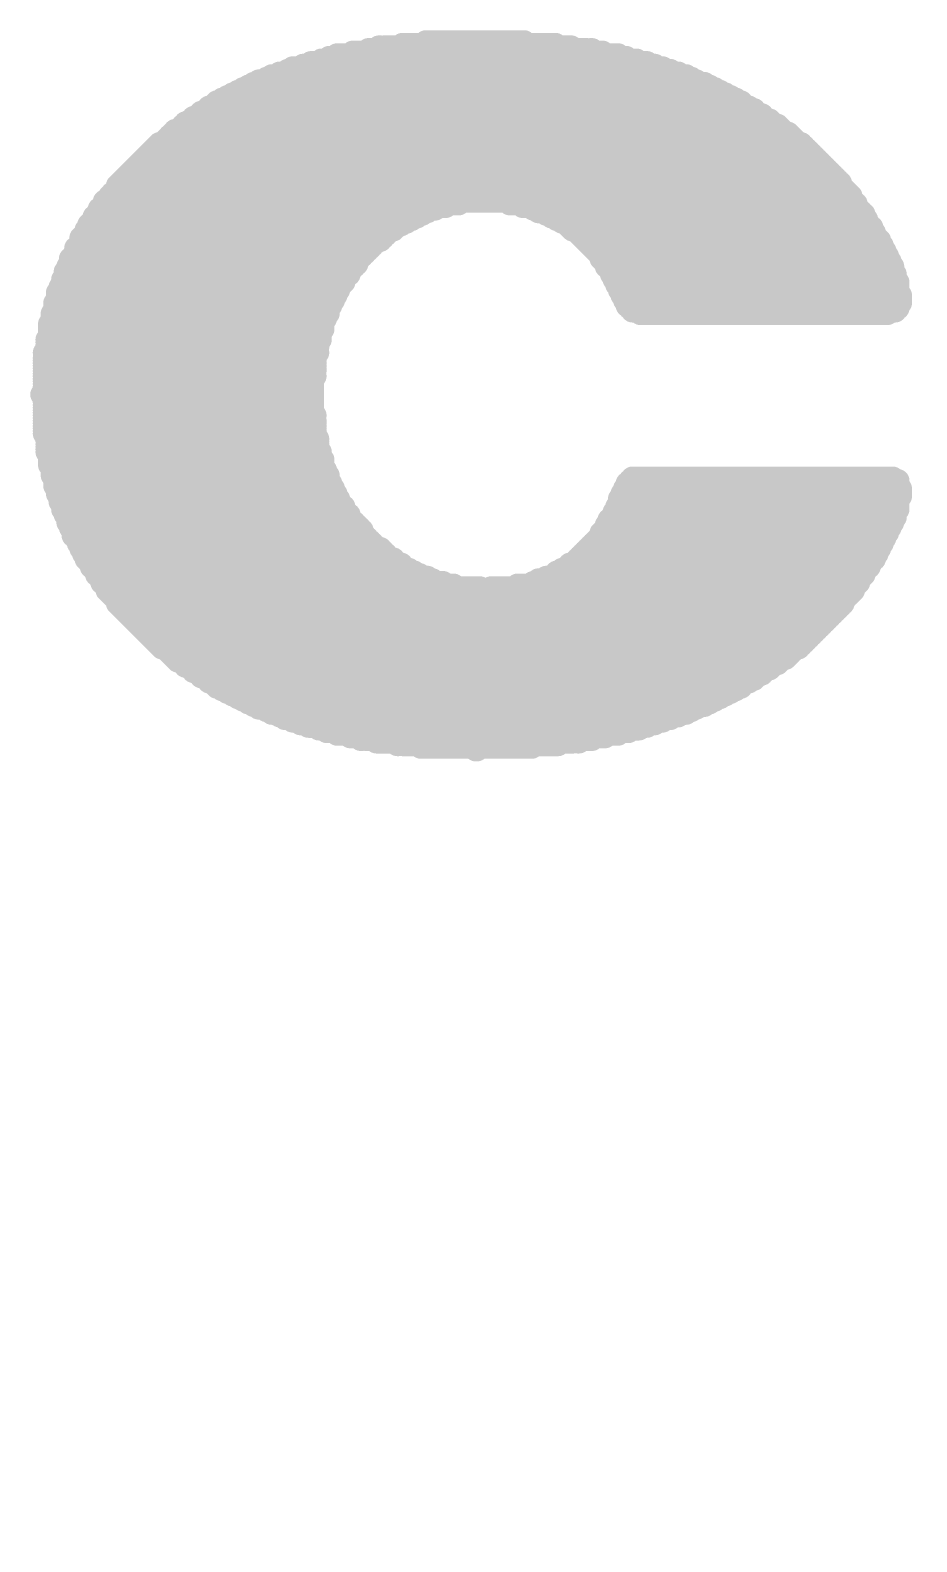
# Model space of a CAD drawing. Extents: x -305 to 3505, y -905 to 3905.
# Drawn here: x 2318.7 to 2395, y 2263.8 to 2394 of the extents above; entities that cross this region are included whole.
import ezdxf

# ---------------------------------------------------------------- set-up
doc = ezdxf.new("R2010")
doc.units = 0
doc.layers.add('2D_LINE_26', color=1, linetype='CONTINUOUS')
doc.layers.add('PADS_TOP', color=1, linetype='CONTINUOUS')

# ---------------------------------------------------------------- blocks, each defined once
blk = doc.blocks.new('SMOOTH_2')
at = {"const_width": 1}
blk.add_lwpolyline([(-0.5, 0, 1), (0.5, 0, 1)], format="xyb", close=True, dxfattribs=at)
blk = doc.blocks.new('DRAWING_23')
at = {"layer": '2D_LINE_26', "const_width": 2}
for points in [[(-9.23, 60.3), (9.56, 60.3)], [(-8.33, 60.53), (-8.21, 60.53)], [(-7.88, 60.53), (8.21, 60.53)], [(-6.3, 60.75), (-6.19, 60.75)], [(-5.85, 60.75), (6.41, 60.75)], [(-4.28, 60.98), (-4.16, 60.98)], [(-3.83, 60.98), (-3.71, 60.98)], [(-3.38, 60.98), (-3.26, 60.98)], [(-2.93, 60.98), (3.71, 60.98)], [(4.05, 60.98), (4.16, 60.98)], [(6.75, 60.75), (6.86, 60.75)], [(9.9, 60.3), (10.01, 60.3)], [(-14.85, 58.95), (15.41, 58.95)], [(-14.18, 59.18), (14.74, 59.18)], [(-13.28, 59.4), (13.84, 59.4)], [(-12.6, 59.63), (12.94, 59.63)], [(-11.93, 59.85), (-11.81, 59.85)], [(-11.48, 59.85), (12.26, 59.85)], [(-10.58, 60.08), (10.91, 60.08)], [(-18.68, 57.6), (19.01, 57.6)], [(-18, 57.83), (18.56, 57.83)], [(-17.55, 58.05), (18.11, 58.05)], [(-16.88, 58.28), (17.44, 58.28)], [(-16.2, 58.5), (16.76, 58.5)], [(-15.75, 58.73), (16.09, 58.73)], [(-20.93, 56.48), (21.49, 56.48)], [(-20.48, 56.7), (21.04, 56.7)], [(-20.03, 56.93), (20.59, 56.93)], [(-19.58, 57.15), (20.14, 57.15)], [(-19.13, 57.38), (19.69, 57.38)], [(-23.18, 55.13), (23.96, 55.13)], [(-22.95, 55.35), (23.51, 55.35)], [(-22.5, 55.58), (23.06, 55.58)], [(-22.28, 55.8), (22.84, 55.8)], [(-21.83, 56.03), (22.39, 56.03)], [(-21.38, 56.25), (21.94, 56.25)], [(-25.2, 53.78), (25.99, 53.78)], [(-24.98, 54), (25.54, 54)], [(-24.53, 54.23), (25.31, 54.23)], [(-24.3, 54.45), (24.86, 54.45)], [(-23.85, 54.68), (24.64, 54.68)], [(-23.63, 54.9), (24.19, 54.9)], [(-26.78, 52.43), (27.56, 52.43)], [(-26.55, 52.65), (27.34, 52.65)], [(-26.33, 52.88), (27.11, 52.88)], [(-26.1, 53.1), (26.89, 53.1)], [(-25.88, 53.33), (26.44, 53.33)], [(-25.43, 53.55), (26.21, 53.55)], [(-28.35, 51.08), (29.14, 51.08)], [(-28.13, 51.3), (28.91, 51.3)], [(-27.9, 51.53), (28.69, 51.53)], [(-27.68, 51.75), (28.46, 51.75)], [(-27.45, 51.98), (28.24, 51.98)], [(-27.23, 52.2), (28.01, 52.2)], [(-29.48, 49.95), (30.26, 49.95)], [(-29.25, 50.18), (30.04, 50.18)], [(-29.03, 50.4), (29.81, 50.4)], [(-28.8, 50.63), (29.59, 50.63)], [(-28.58, 50.85), (29.36, 50.85)], [(-30.83, 48.6), (31.39, 48.6)], [(-30.6, 48.83), (31.39, 48.83)], [(-30.38, 49.05), (31.16, 49.05)], [(-30.15, 49.28), (30.94, 49.28)], [(-29.93, 49.5), (30.71, 49.5)], [(-29.7, 49.73), (30.49, 49.73)], [(-31.95, 47.25), (32.51, 47.25)], [(-31.5, 47.7), (32.29, 47.7)], [(-31.5, 47.48), (32.29, 47.48)], [(-31.28, 47.93), (32.06, 47.93)], [(-31.05, 48.15), (31.84, 48.15)], [(-30.83, 48.38), (31.61, 48.38)], [(-32.85, 45.9), (-5.06, 45.9)], [(-32.63, 46.13), (-4.61, 46.13)], [(-32.4, 46.58), (-3.49, 46.58)], [(-32.4, 46.35), (-4.16, 46.35)], [(-32.18, 46.8), (-2.59, 46.8)], [(-31.95, 47.03), (-1.46, 47.03)], [(2.93, 47.03), (32.74, 47.03)], [(4.05, 46.8), (32.74, 46.8)], [(4.95, 46.58), (32.96, 46.58)], [(5.4, 46.35), (33.19, 46.35)], [(6.08, 46.13), (33.41, 46.13)], [(6.53, 45.9), (33.41, 45.9)], [(-33.53, 44.78), (-7.09, 44.78)], [(-33.3, 45.23), (-6.41, 45.23)], [(-33.3, 45), (-6.86, 45)], [(-33.08, 45.45), (-5.96, 45.45)], [(-32.85, 45.68), (-5.51, 45.68)], [(6.98, 45.68), (33.64, 45.68)], [(7.43, 45.45), (33.64, 45.45)], [(7.88, 45.23), (33.86, 45.23)], [(8.1, 45), (34.09, 45)], [(8.33, 44.78), (34.09, 44.78)], [(-34.2, 43.43), (-8.89, 43.43)], [(-33.98, 44.1), (-7.99, 44.1)], [(-33.98, 43.88), (-8.21, 43.88)], [(-33.98, 43.65), (-8.66, 43.65)], [(-33.75, 44.33), (-7.76, 44.33)], [(-33.53, 44.55), (-7.54, 44.55)], [(8.78, 44.55), (34.31, 44.55)], [(9, 44.33), (34.31, 44.33)], [(9.23, 44.1), (34.54, 44.1)], [(9.45, 43.88), (34.76, 43.88)], [(9.68, 43.65), (34.76, 43.65)], [(9.9, 43.43), (34.99, 43.43)], [(-34.88, 42.3), (-10.01, 42.3)], [(-34.88, 42.08), (-10.24, 42.08)], [(-34.65, 42.53), (-9.79, 42.53)], [(-34.43, 43.2), (-9.11, 43.2)], [(-34.43, 42.98), (-9.34, 42.98)], [(-34.43, 42.75), (-9.56, 42.75)], [(10.13, 43.2), (34.99, 43.2)], [(10.35, 42.98), (35.21, 42.98)], [(10.58, 42.75), (35.21, 42.75)], [(10.8, 42.53), (35.44, 42.53)], [(10.8, 42.3), (35.44, 42.3)], [(11.03, 42.08), (35.66, 42.08)], [(-35.33, 41.18), (-10.91, 41.18)], [(-35.33, 40.95), (-10.91, 40.95)], [(-35.33, 40.73), (-11.14, 40.73)], [(-35.1, 41.63), (-10.46, 41.63)], [(-35.1, 41.4), (-10.69, 41.4)], [(-34.88, 41.85), (-10.24, 41.85)], [(11.25, 41.85), (35.66, 41.85)], [(11.25, 41.63), (35.89, 41.63)], [(11.48, 41.4), (35.89, 41.4)], [(11.7, 41.18), (35.89, 41.18)], [(11.7, 40.95), (36.11, 40.95)], [(11.93, 40.73), (36.11, 40.73)], [(-36, 39.38), (-12.04, 39.38)], [(-35.78, 39.83), (-11.81, 39.83)], [(-35.78, 39.6), (-11.81, 39.6)], [(-35.55, 40.5), (-11.36, 40.5)], [(-35.55, 40.28), (-11.36, 40.28)], [(-35.55, 40.05), (-11.59, 40.05)], [(11.93, 40.5), (36.11, 40.5)], [(12.15, 40.28), (36.34, 40.28)], [(12.15, 40.05), (36.34, 40.05)], [(12.38, 39.83), (36.34, 39.83)], [(12.38, 39.6), (36.34, 39.6)], [(12.6, 39.38), (36.34, 39.38)], [(-36.23, 38.48), (-12.49, 38.48)], [(-36.23, 38.25), (-12.49, 38.25)], [(-36, 39.15), (-12.04, 39.15)], [(-36, 38.93), (-12.26, 38.93)], [(-36, 38.7), (-12.26, 38.7)], [(12.6, 39.15), (36.56, 39.15)], [(12.83, 38.93), (36.56, 38.93)], [(12.83, 38.7), (36.56, 38.7)], [(13.05, 38.48), (36.56, 38.48)], [(13.05, 38.25), (36.34, 38.25)], [(-36.45, 37.58), (-12.71, 37.58)], [(-36.45, 37.35), (-12.94, 37.35)], [(-36.45, 37.13), (-12.94, 37.13)], [(-36.45, 36.9), (-13.16, 36.9)], [(-36.23, 38.03), (-12.71, 38.03)], [(-36.23, 37.8), (-12.71, 37.8)], [(13.28, 38.03), (36.34, 38.03)], [(13.5, 37.8), (36.11, 37.8)], [(14.18, 37.58), (14.29, 37.58)], [(14.63, 37.58), (14.74, 37.58)], [(15.08, 37.58), (15.19, 37.58)], [(15.53, 37.58), (15.64, 37.58)], [(15.98, 37.58), (16.09, 37.58)], [(16.43, 37.58), (16.54, 37.58)], [(16.88, 37.58), (16.99, 37.58)], [(17.33, 37.58), (17.44, 37.58)], [(17.78, 37.58), (17.89, 37.58)], [(18.23, 37.58), (18.34, 37.58)], [(18.68, 37.58), (18.79, 37.58)], [(19.13, 37.58), (19.24, 37.58)], [(19.58, 37.58), (19.69, 37.58)], [(20.03, 37.58), (20.14, 37.58)], [(20.48, 37.58), (20.59, 37.58)], [(20.93, 37.58), (21.04, 37.58)], [(21.38, 37.58), (21.49, 37.58)], [(21.83, 37.58), (21.94, 37.58)], [(22.28, 37.58), (22.39, 37.58)], [(22.73, 37.58), (22.84, 37.58)], [(23.18, 37.58), (23.29, 37.58)], [(23.63, 37.58), (23.74, 37.58)], [(24.08, 37.58), (24.19, 37.58)], [(24.53, 37.58), (24.64, 37.58)], [(24.98, 37.58), (25.09, 37.58)], [(25.43, 37.58), (25.54, 37.58)], [(25.88, 37.58), (25.99, 37.58)], [(26.33, 37.58), (26.44, 37.58)], [(26.78, 37.58), (26.89, 37.58)], [(27.23, 37.58), (27.34, 37.58)], [(27.68, 37.58), (27.79, 37.58)], [(28.13, 37.58), (28.24, 37.58)], [(28.58, 37.58), (28.69, 37.58)], [(29.03, 37.58), (29.14, 37.58)], [(29.48, 37.58), (29.59, 37.58)], [(29.93, 37.58), (30.04, 37.58)], [(30.38, 37.58), (30.49, 37.58)], [(30.83, 37.58), (30.94, 37.58)], [(31.28, 37.58), (31.39, 37.58)], [(31.73, 37.58), (31.84, 37.58)], [(32.18, 37.58), (32.29, 37.58)], [(32.63, 37.58), (32.74, 37.58)], [(33.08, 37.58), (33.19, 37.58)], [(33.53, 37.58), (33.64, 37.58)], [(33.98, 37.58), (34.09, 37.58)], [(34.43, 37.58), (34.54, 37.58)], [(34.88, 37.58), (34.99, 37.58)], [(35.33, 37.58), (35.44, 37.58)], [(-36.68, 36.68), (-13.16, 36.68)], [(-36.68, 36.45), (-13.16, 36.45)], [(-36.68, 36.23), (-13.16, 36.23)], [(-36.68, 36), (-13.39, 36)], [(-36.68, 35.78), (-13.39, 35.78)], [(-36.68, 35.55), (-13.39, 35.55)], [(-37.13, 34.2), (-13.61, 34.2)], [(-36.9, 35.33), (-13.39, 35.33)], [(-36.9, 35.1), (-13.61, 35.1)], [(-36.9, 34.88), (-13.61, 34.88)], [(-36.9, 34.65), (-13.61, 34.65)], [(-36.9, 34.43), (-13.84, 34.43)], [(-37.13, 33.75), (-13.84, 33.75)], [(-37.13, 33.53), (-13.84, 33.53)], [(-37.13, 33.3), (-13.84, 33.3)], [(-37.13, 33.08), (-13.84, 33.08)], [(-37.13, 32.85), (-13.84, 32.85)], [(-36.9, 33.98), (-13.84, 33.98)], [(-37.13, 32.63), (-13.84, 32.63)], [(-37.13, 32.4), (-14.06, 32.4)], [(-37.13, 32.18), (-13.84, 32.18)], [(-37.13, 31.95), (-14.06, 31.95)], [(-37.13, 31.73), (-14.06, 31.73)], [(-37.35, 30.6), (-14.06, 30.6)], [(-37.13, 31.5), (-14.06, 31.5)], [(-37.13, 31.28), (-14.06, 31.28)], [(-37.13, 31.05), (-14.06, 31.05)], [(-37.13, 30.83), (-14.06, 30.83)], [(-37.13, 30.38), (-14.06, 30.38)], [(-37.13, 30.15), (-14.06, 30.15)], [(-37.13, 29.93), (-14.06, 29.93)], [(-37.13, 29.7), (-14.06, 29.7)], [(-37.13, 29.48), (-14.06, 29.48)], [(-37.13, 29.25), (-14.06, 29.25)], [(-37.13, 29.03), (-14.06, 29.03)], [(-37.13, 28.8), (-13.84, 28.8)], [(-37.13, 28.58), (-14.06, 28.58)], [(-37.13, 28.35), (-13.84, 28.35)], [(-37.13, 28.13), (-13.84, 28.13)], [(-37.13, 27.9), (-13.84, 27.9)], [(-37.13, 27.68), (-13.84, 27.68)], [(-37.13, 27.45), (-13.84, 27.45)], [(-37.13, 27.23), (-13.84, 27.23)], [(-36.9, 27), (-13.84, 27)], [(-36.9, 26.78), (-13.61, 26.78)], [(-36.9, 26.55), (-13.61, 26.55)], [(-36.9, 26.33), (-13.61, 26.33)], [(-36.9, 26.1), (-13.61, 26.1)], [(-36.9, 25.88), (-13.61, 25.88)], [(-36.9, 25.65), (-13.39, 25.65)], [(-36.68, 25.43), (-13.39, 25.43)], [(-36.68, 25.2), (-13.39, 25.2)], [(-36.68, 24.98), (-13.16, 24.98)], [(-36.68, 24.75), (-13.16, 24.75)], [(-36.68, 24.53), (-13.16, 24.53)], [(-36.45, 24.3), (-13.16, 24.3)], [(-36.45, 24.08), (-12.94, 24.08)], [(-36.45, 23.85), (-12.94, 23.85)], [(-36.45, 23.63), (-12.71, 23.63)], [(-36.23, 23.4), (-12.71, 23.4)], [(-36.23, 23.18), (-12.71, 23.18)], [(-36.23, 22.95), (-12.49, 22.95)], [(-36.23, 22.73), (-12.49, 22.73)], [(-36, 22.5), (-12.26, 22.5)], [(12.83, 22.5), (36.56, 22.5)], [(13.05, 22.95), (36.34, 22.95)], [(13.05, 22.73), (36.34, 22.73)], [(13.28, 23.18), (36.34, 23.18)], [(13.5, 23.4), (35.89, 23.4)], [(-36, 22.28), (-12.26, 22.28)], [(-36, 22.05), (-12.04, 22.05)], [(-35.78, 21.83), (-12.04, 21.83)], [(-35.78, 21.6), (-11.81, 21.6)], [(-35.78, 21.38), (-11.81, 21.38)], [(-35.55, 21.15), (-11.59, 21.15)], [(12.38, 21.6), (36.34, 21.6)], [(12.38, 21.38), (36.34, 21.38)], [(12.38, 21.15), (36.34, 21.15)], [(12.6, 22.05), (36.56, 22.05)], [(12.6, 21.83), (36.56, 21.83)], [(12.83, 22.28), (36.56, 22.28)], [(-35.55, 20.93), (-11.36, 20.93)], [(-35.55, 20.7), (-11.36, 20.7)], [(-35.33, 20.48), (-11.14, 20.48)], [(-35.33, 20.25), (-10.91, 20.25)], [(-35.1, 20.03), (-10.91, 20.03)], [(11.7, 20.03), (36.11, 20.03)], [(11.93, 20.48), (36.11, 20.48)], [(11.93, 20.25), (36.11, 20.25)], [(12.15, 20.93), (36.34, 20.93)], [(12.15, 20.7), (36.34, 20.7)], [(-35.1, 19.8), (-10.69, 19.8)], [(-35.1, 19.58), (-10.46, 19.58)], [(-34.88, 19.35), (-10.24, 19.35)], [(-34.88, 19.13), (-10.01, 19.13)], [(-34.65, 18.9), (-9.79, 18.9)], [(-34.65, 18.68), (-9.79, 18.68)], [(10.8, 18.68), (35.44, 18.68)], [(11.03, 18.9), (35.44, 18.9)], [(11.25, 19.35), (35.66, 19.35)], [(11.25, 19.13), (35.66, 19.13)], [(11.48, 19.8), (35.89, 19.8)], [(11.48, 19.58), (35.89, 19.58)], [(-34.65, 18.45), (-9.56, 18.45)], [(-34.43, 18.23), (-9.34, 18.23)], [(-34.2, 18), (-9.11, 18)], [(-34.2, 17.78), (-8.89, 17.78)], [(-33.98, 17.55), (-8.66, 17.55)], [(-33.98, 17.33), (-8.21, 17.33)], [(9.68, 17.33), (34.76, 17.33)], [(9.9, 17.55), (34.76, 17.55)], [(10.13, 17.78), (34.99, 17.78)], [(10.35, 18), (34.99, 18)], [(10.58, 18.23), (35.21, 18.23)], [(10.8, 18.45), (35.21, 18.45)], [(-33.75, 17.1), (-7.99, 17.1)], [(-33.75, 16.88), (-7.76, 16.88)], [(-33.53, 16.65), (-7.54, 16.65)], [(-33.53, 16.43), (-7.09, 16.43)], [(-33.3, 16.2), (-6.86, 16.2)], [(-33.08, 15.98), (-6.41, 15.98)], [(8.1, 15.98), (33.86, 15.98)], [(8.55, 16.2), (34.09, 16.2)], [(8.78, 16.43), (34.31, 16.43)], [(9, 16.65), (34.31, 16.65)], [(9.23, 16.88), (34.54, 16.88)], [(9.45, 17.1), (34.54, 17.1)], [(-33.08, 15.75), (-6.19, 15.75)], [(-32.85, 15.53), (-5.74, 15.53)], [(-32.63, 15.3), (-5.29, 15.3)], [(-32.63, 15.08), (-4.84, 15.08)], [(-32.4, 14.85), (-4.16, 14.85)], [(-32.18, 14.63), (-3.71, 14.63)], [(5.4, 14.63), (32.96, 14.63)], [(6.08, 14.85), (33.19, 14.85)], [(6.75, 15.08), (33.41, 15.08)], [(6.98, 15.3), (33.41, 15.3)], [(7.43, 15.53), (33.64, 15.53)], [(7.88, 15.75), (33.86, 15.75)], [(-32.18, 14.4), (-2.81, 14.4)], [(-31.95, 14.18), (-1.91, 14.18)], [(-31.73, 13.95), (-0.56, 13.95)], [(-31.73, 13.73), (32.51, 13.73)], [(-31.5, 13.5), (32.29, 13.5)], [(-0.23, 13.95), (-0.11, 13.95)], [(0.23, 13.95), (0.34, 13.95)], [(1.35, 13.95), (1.46, 13.95)], [(1.8, 13.95), (1.91, 13.95)], [(2.25, 13.95), (32.51, 13.95)], [(3.6, 14.18), (3.71, 14.18)], [(4.05, 14.18), (32.74, 14.18)], [(4.95, 14.4), (32.96, 14.4)], [(-31.28, 13.28), (32.06, 13.28)], [(-31.05, 13.05), (31.84, 13.05)], [(-30.83, 12.83), (31.61, 12.83)], [(-30.83, 12.6), (31.61, 12.6)], [(-30.6, 12.38), (31.39, 12.38)], [(-30.38, 12.15), (31.16, 12.15)], [(-30.15, 11.93), (30.94, 11.93)], [(-29.93, 11.7), (30.71, 11.7)], [(-29.7, 11.48), (30.49, 11.48)], [(-29.48, 11.25), (30.26, 11.25)], [(-29.25, 11.03), (30.04, 11.03)], [(-29.03, 10.8), (29.81, 10.8)], [(-28.8, 10.58), (29.59, 10.58)], [(-28.58, 10.35), (29.36, 10.35)], [(-28.35, 10.13), (29.14, 10.13)], [(-28.13, 9.9), (28.91, 9.9)], [(-27.9, 9.68), (28.69, 9.68)], [(-27.68, 9.45), (28.46, 9.45)], [(-27.45, 9.23), (28.24, 9.23)], [(-27.23, 9), (28.01, 9)], [(-27, 8.78), (27.79, 8.78)], [(-26.55, 8.55), (27.34, 8.55)], [(-26.33, 8.33), (27.11, 8.33)], [(-26.1, 8.1), (26.89, 8.1)], [(-25.88, 7.88), (26.66, 7.88)], [(-25.65, 7.65), (26.21, 7.65)], [(-25.2, 7.43), (25.99, 7.43)], [(-24.98, 7.2), (25.54, 7.2)], [(-24.53, 6.98), (25.31, 6.98)], [(-24.3, 6.75), (24.86, 6.75)], [(-23.85, 6.53), (24.64, 6.53)], [(-23.63, 6.3), (24.19, 6.3)], [(-23.18, 6.08), (23.96, 6.08)], [(-22.95, 5.85), (23.51, 5.85)], [(-22.5, 5.63), (23.06, 5.63)], [(-22.28, 5.4), (22.84, 5.4)], [(-21.83, 5.18), (22.39, 5.18)], [(-21.38, 4.95), (21.94, 4.95)], [(-20.93, 4.73), (21.49, 4.73)], [(-20.48, 4.5), (21.04, 4.5)], [(-20.03, 4.28), (20.59, 4.28)], [(-19.58, 4.05), (20.14, 4.05)], [(-19.13, 3.83), (19.69, 3.83)], [(-18.68, 3.6), (19.01, 3.6)], [(-18, 3.38), (18.56, 3.38)], [(-17.55, 3.15), (18.11, 3.15)], [(-16.88, 2.93), (17.44, 2.93)], [(-16.43, 2.7), (16.76, 2.7)], [(-15.75, 2.48), (16.09, 2.48)], [(-15.08, 2.25), (15.41, 2.25)], [(-14.4, 2.03), (14.74, 2.03)], [(-13.5, 1.8), (14.06, 1.8)], [(-12.83, 1.58), (13.16, 1.58)], [(-11.93, 1.35), (12.26, 1.35)], [(-10.8, 1.13), (11.14, 1.13)], [(-9.9, 0.9), (-9.79, 0.9)], [(-9.45, 0.9), (10.01, 0.9)], [(-8.55, 0.68), (8.44, 0.68)], [(-6.75, 0.45), (-6.64, 0.45)], [(-6.3, 0.45), (7.09, 0.45)], [(8.78, 0.68), (8.89, 0.68)], [(-4.73, 0.23), (-4.61, 0.23)], [(-4.28, 0.23), (4.39, 0.23)], [(0, 0), (0.11, 0)], [(4.73, 0.23), (4.84, 0.23)]]:
    blk.add_lwpolyline(points, dxfattribs=at)
at = {"layer": '2D_LINE_26'}
for p in [(-9.23, 60.3), (-8.33, 60.53), (-8.21, 60.53), (-7.88, 60.53), (-6.3, 60.75), (-6.19, 60.75), (-5.85, 60.75), (-4.28, 60.98), (-4.16, 60.98), (-3.83, 60.98), (-3.71, 60.98), (-3.38, 60.98), (-3.26, 60.98), (-2.93, 60.98), (3.71, 60.98), (4.05, 60.98), (4.16, 60.98), (6.41, 60.75), (6.75, 60.75), (6.86, 60.75), (8.21, 60.53), (9.56, 60.3), (9.9, 60.3), (10.01, 60.3), (-14.85, 58.95), (-14.18, 59.18), (-13.28, 59.4), (-12.6, 59.63), (-11.93, 59.85), (-11.81, 59.85), (-11.48, 59.85), (-10.58, 60.08), (10.91, 60.08), (12.26, 59.85), (12.94, 59.63), (13.84, 59.4), (14.74, 59.18), (15.41, 58.95), (-18.68, 57.6), (-18, 57.83), (-17.55, 58.05), (-16.88, 58.28), (-16.2, 58.5), (-15.75, 58.73), (16.09, 58.73), (16.76, 58.5), (17.44, 58.28), (18.11, 58.05), (18.56, 57.83), (19.01, 57.6), (-20.93, 56.48), (-20.48, 56.7), (-20.03, 56.93), (-19.58, 57.15), (-19.13, 57.38), (19.69, 57.38), (20.14, 57.15), (20.59, 56.93), (21.04, 56.7), (21.49, 56.48), (-23.18, 55.13), (-22.95, 55.35), (-22.5, 55.58), (-22.28, 55.8), (-21.83, 56.03), (-21.38, 56.25), (21.94, 56.25), (22.39, 56.03), (22.84, 55.8), (23.06, 55.58), (23.51, 55.35), (23.96, 55.13), (-25.2, 53.78), (-24.98, 54), (-24.53, 54.23), (-24.3, 54.45), (-23.85, 54.68), (-23.63, 54.9), (24.19, 54.9), (24.64, 54.68), (24.86, 54.45), (25.31, 54.23), (25.54, 54), (25.99, 53.78), (-26.78, 52.43), (-26.55, 52.65), (-26.33, 52.88), (-26.1, 53.1), (-25.88, 53.33), (-25.43, 53.55), (26.21, 53.55), (26.44, 53.33), (26.89, 53.1), (27.11, 52.88), (27.34, 52.65), (27.56, 52.43), (-28.35, 51.08), (-28.13, 51.3), (-27.9, 51.53), (-27.68, 51.75), (-27.45, 51.98), (-27.23, 52.2), (28.01, 52.2), (28.24, 51.98), (28.46, 51.75), (28.69, 51.53), (28.91, 51.3), (29.14, 51.08), (-29.48, 49.95), (-29.25, 50.18), (-29.03, 50.4), (-28.8, 50.63), (-28.58, 50.85), (29.36, 50.85), (29.59, 50.63), (29.81, 50.4), (30.04, 50.18), (30.26, 49.95), (-30.83, 48.6), (-30.6, 48.83), (-30.38, 49.05), (-30.15, 49.28), (-29.93, 49.5), (-29.7, 49.73), (30.49, 49.73), (30.71, 49.5), (30.94, 49.28), (31.16, 49.05), (31.39, 48.83), (31.39, 48.6), (-31.95, 47.25), (-31.5, 47.7), (-31.5, 47.48), (-31.28, 47.93), (-31.05, 48.15), (-30.83, 48.38), (31.61, 48.38), (31.84, 48.15), (32.06, 47.93), (32.29, 47.7), (32.29, 47.48), (32.51, 47.25), (-32.85, 45.9), (-32.63, 46.13), (-32.4, 46.58), (-32.4, 46.35), (-32.18, 46.8), (-31.95, 47.03), (-5.06, 45.9), (-4.61, 46.13), (-4.16, 46.35), (-3.49, 46.58), (-2.59, 46.8), (-1.46, 47.03), (2.93, 47.03), (4.05, 46.8), (4.95, 46.58), (5.4, 46.35), (6.08, 46.13), (6.53, 45.9), (32.74, 47.03), (32.74, 46.8), (32.96, 46.58), (33.19, 46.35), (33.41, 46.13), (33.41, 45.9), (-33.53, 44.78), (-33.3, 45.23), (-33.3, 45), (-33.08, 45.45), (-32.85, 45.68), (-7.09, 44.78), (-6.86, 45), (-6.41, 45.23), (-5.96, 45.45), (-5.51, 45.68), (6.98, 45.68), (7.43, 45.45), (7.88, 45.23), (8.1, 45), (8.33, 44.78), (33.64, 45.68), (33.64, 45.45), (33.86, 45.23), (34.09, 45), (34.09, 44.78), (-34.2, 43.43), (-33.98, 44.1), (-33.98, 43.88), (-33.98, 43.65), (-33.75, 44.33), (-33.53, 44.55), (-8.89, 43.43), (-8.66, 43.65), (-8.21, 43.88), (-7.99, 44.1), (-7.76, 44.33), (-7.54, 44.55), (8.78, 44.55), (9, 44.33), (9.23, 44.1), (9.45, 43.88), (9.68, 43.65), (9.9, 43.43), (34.31, 44.55), (34.31, 44.33), (34.54, 44.1), (34.76, 43.88), (34.76, 43.65), (34.99, 43.43), (-34.88, 42.3), (-34.88, 42.08), (-34.65, 42.53), (-34.43, 43.2), (-34.43, 42.98), (-34.43, 42.75), (-10.24, 42.08), (-10.01, 42.3), (-9.79, 42.53), (-9.56, 42.75), (-9.34, 42.98), (-9.11, 43.2), (10.13, 43.2), (10.35, 42.98), (10.58, 42.75), (10.8, 42.53), (10.8, 42.3), (11.03, 42.08), (34.99, 43.2), (35.21, 42.98), (35.21, 42.75), (35.44, 42.53), (35.44, 42.3), (35.66, 42.08), (-35.33, 41.18), (-35.33, 40.95), (-35.33, 40.73), (-35.1, 41.63), (-35.1, 41.4), (-34.88, 41.85), (-11.14, 40.73), (-10.91, 41.18), (-10.91, 40.95), (-10.69, 41.4), (-10.46, 41.63), (-10.24, 41.85), (11.25, 41.85), (11.25, 41.63), (11.48, 41.4), (11.7, 41.18), (11.7, 40.95), (11.93, 40.73), (35.66, 41.85), (35.89, 41.63), (35.89, 41.4), (35.89, 41.18), (36.11, 40.95), (36.11, 40.73), (-36, 39.38), (-35.78, 39.83), (-35.78, 39.6), (-35.55, 40.5), (-35.55, 40.28), (-35.55, 40.05), (-12.04, 39.38), (-11.81, 39.83), (-11.81, 39.6), (-11.59, 40.05), (-11.36, 40.5), (-11.36, 40.28), (11.93, 40.5), (12.15, 40.28), (12.15, 40.05), (12.38, 39.83), (12.38, 39.6), (12.6, 39.38), (36.11, 40.5), (36.34, 40.28), (36.34, 40.05), (36.34, 39.83), (36.34, 39.6), (36.34, 39.38), (-36.23, 38.48), (-36.23, 38.25), (-36, 39.15), (-36, 38.93), (-36, 38.7), (-12.49, 38.48), (-12.49, 38.25), (-12.26, 38.93), (-12.26, 38.7), (-12.04, 39.15), (12.6, 39.15), (12.83, 38.93), (12.83, 38.7), (13.05, 38.48), (13.05, 38.25), (36.34, 38.25), (36.56, 39.15), (36.56, 38.93), (36.56, 38.7), (36.56, 38.48), (-36.45, 37.58), (-36.45, 37.35), (-36.45, 37.13), (-36.45, 36.9), (-36.23, 38.03), (-36.23, 37.8), (-13.16, 36.9), (-12.94, 37.35), (-12.94, 37.13), (-12.71, 38.03), (-12.71, 37.8), (-12.71, 37.58), (13.28, 38.03), (13.5, 37.8), (14.18, 37.58), (14.29, 37.58), (14.63, 37.58), (14.74, 37.58), (15.08, 37.58), (15.19, 37.58), (15.53, 37.58), (15.64, 37.58), (15.98, 37.58), (16.09, 37.58), (16.43, 37.58), (16.54, 37.58), (16.88, 37.58), (16.99, 37.58), (17.33, 37.58), (17.44, 37.58), (17.78, 37.58), (17.89, 37.58), (18.23, 37.58), (18.34, 37.58), (18.68, 37.58), (18.79, 37.58), (19.13, 37.58), (19.24, 37.58), (19.58, 37.58), (19.69, 37.58), (20.03, 37.58), (20.14, 37.58), (20.48, 37.58), (20.59, 37.58), (20.93, 37.58), (21.04, 37.58), (21.38, 37.58), (21.49, 37.58), (21.83, 37.58), (21.94, 37.58), (22.28, 37.58), (22.39, 37.58), (22.73, 37.58), (22.84, 37.58), (23.18, 37.58), (23.29, 37.58), (23.63, 37.58), (23.74, 37.58), (24.08, 37.58), (24.19, 37.58), (24.53, 37.58), (24.64, 37.58), (24.98, 37.58), (25.09, 37.58), (25.43, 37.58), (25.54, 37.58), (25.88, 37.58), (25.99, 37.58), (26.33, 37.58), (26.44, 37.58), (26.78, 37.58), (26.89, 37.58), (27.23, 37.58), (27.34, 37.58), (27.68, 37.58), (27.79, 37.58), (28.13, 37.58), (28.24, 37.58), (28.58, 37.58), (28.69, 37.58), (29.03, 37.58), (29.14, 37.58), (29.48, 37.58), (29.59, 37.58), (29.93, 37.58), (30.04, 37.58), (30.38, 37.58), (30.49, 37.58), (30.83, 37.58), (30.94, 37.58), (31.28, 37.58), (31.39, 37.58), (31.73, 37.58), (31.84, 37.58), (32.18, 37.58), (32.29, 37.58), (32.63, 37.58), (32.74, 37.58), (33.08, 37.58), (33.19, 37.58), (33.53, 37.58), (33.64, 37.58), (33.98, 37.58), (34.09, 37.58), (34.43, 37.58), (34.54, 37.58), (34.88, 37.58), (34.99, 37.58), (35.33, 37.58), (35.44, 37.58), (36.11, 37.8), (36.34, 38.03), (-36.68, 36.68), (-36.68, 36.45), (-36.68, 36.23), (-36.68, 36), (-36.68, 35.78), (-36.68, 35.55), (-13.39, 36), (-13.39, 35.78), (-13.39, 35.55), (-13.16, 36.68), (-13.16, 36.45), (-13.16, 36.23), (-37.13, 34.2), (-36.9, 35.33), (-36.9, 35.1), (-36.9, 34.88), (-36.9, 34.65), (-36.9, 34.43), (-13.84, 34.43), (-13.61, 35.1), (-13.61, 34.88), (-13.61, 34.65), (-13.61, 34.2), (-13.39, 35.33), (-37.13, 33.75), (-37.13, 33.53), (-37.13, 33.3), (-37.13, 33.08), (-37.13, 32.85), (-36.9, 33.98), (-13.84, 33.98), (-13.84, 33.75), (-13.84, 33.53), (-13.84, 33.3), (-13.84, 33.08), (-13.84, 32.85), (-37.13, 32.63), (-37.13, 32.4), (-37.13, 32.18), (-37.13, 31.95), (-37.13, 31.73), (-14.06, 32.4), (-14.06, 31.95), (-14.06, 31.73), (-13.84, 32.63), (-13.84, 32.18), (-37.35, 30.6), (-37.13, 31.5), (-37.13, 31.28), (-37.13, 31.05), (-37.13, 30.83), (-37.13, 30.38), (-14.06, 31.5), (-14.06, 31.28), (-14.06, 31.05), (-14.06, 30.83), (-14.06, 30.6), (-14.06, 30.38), (-37.13, 30.15), (-37.13, 29.93), (-37.13, 29.7), (-37.13, 29.48), (-37.13, 29.25), (-37.13, 29.03), (-14.06, 30.15), (-14.06, 29.93), (-14.06, 29.7), (-14.06, 29.48), (-14.06, 29.25), (-14.06, 29.03), (-37.13, 28.8), (-37.13, 28.58), (-37.13, 28.35), (-37.13, 28.13), (-37.13, 27.9), (-37.13, 27.68), (-14.06, 28.58), (-13.84, 28.8), (-13.84, 28.35), (-13.84, 28.13), (-13.84, 27.9), (-13.84, 27.68), (-37.13, 27.45), (-37.13, 27.23), (-36.9, 27), (-36.9, 26.78), (-36.9, 26.55), (-13.84, 27.45), (-13.84, 27.23), (-13.84, 27), (-13.61, 26.78), (-13.61, 26.55), (-36.9, 26.33), (-36.9, 26.1), (-36.9, 25.88), (-36.9, 25.65), (-36.68, 25.43), (-36.68, 25.2), (-13.61, 26.33), (-13.61, 26.1), (-13.61, 25.88), (-13.39, 25.65), (-13.39, 25.43), (-13.39, 25.2), (-36.68, 24.98), (-36.68, 24.75), (-36.68, 24.53), (-36.45, 24.3), (-36.45, 24.08), (-36.45, 23.85), (-13.16, 24.98), (-13.16, 24.75), (-13.16, 24.53), (-13.16, 24.3), (-12.94, 24.08), (-12.94, 23.85), (-36.45, 23.63), (-36.23, 23.4), (-36.23, 23.18), (-36.23, 22.95), (-36.23, 22.73), (-36, 22.5), (-12.71, 23.63), (-12.71, 23.4), (-12.71, 23.18), (-12.49, 22.95), (-12.49, 22.73), (-12.26, 22.5), (12.83, 22.5), (13.05, 22.95), (13.05, 22.73), (13.28, 23.18), (13.5, 23.4), (35.89, 23.4), (36.34, 23.18), (36.34, 22.95), (36.34, 22.73), (36.56, 22.5), (-36, 22.28), (-36, 22.05), (-35.78, 21.83), (-35.78, 21.6), (-35.78, 21.38), (-35.55, 21.15), (-12.26, 22.28), (-12.04, 22.05), (-12.04, 21.83), (-11.81, 21.6), (-11.81, 21.38), (-11.59, 21.15), (12.38, 21.6), (12.38, 21.38), (12.38, 21.15), (12.6, 22.05), (12.6, 21.83), (12.83, 22.28), (36.34, 21.6), (36.34, 21.38), (36.34, 21.15), (36.56, 22.28), (36.56, 22.05), (36.56, 21.83), (-35.55, 20.93), (-35.55, 20.7), (-35.33, 20.48), (-35.33, 20.25), (-35.1, 20.03), (-11.36, 20.93), (-11.36, 20.7), (-11.14, 20.48), (-10.91, 20.25), (-10.91, 20.03), (11.7, 20.03), (11.93, 20.48), (11.93, 20.25), (12.15, 20.93), (12.15, 20.7), (36.11, 20.48), (36.11, 20.25), (36.11, 20.03), (36.34, 20.93), (36.34, 20.7), (-35.1, 19.8), (-35.1, 19.58), (-34.88, 19.35), (-34.88, 19.13), (-34.65, 18.9), (-34.65, 18.68), (-10.69, 19.8), (-10.46, 19.58), (-10.24, 19.35), (-10.01, 19.13), (-9.79, 18.9), (-9.79, 18.68), (10.8, 18.68), (11.03, 18.9), (11.25, 19.35), (11.25, 19.13), (11.48, 19.8), (11.48, 19.58), (35.44, 18.9), (35.44, 18.68), (35.66, 19.35), (35.66, 19.13), (35.89, 19.8), (35.89, 19.58), (-34.65, 18.45), (-34.43, 18.23), (-34.2, 18), (-34.2, 17.78), (-33.98, 17.55), (-33.98, 17.33), (-9.56, 18.45), (-9.34, 18.23), (-9.11, 18), (-8.89, 17.78), (-8.66, 17.55), (-8.21, 17.33), (9.68, 17.33), (9.9, 17.55), (10.13, 17.78), (10.35, 18), (10.58, 18.23), (10.8, 18.45), (34.76, 17.55), (34.76, 17.33), (34.99, 18), (34.99, 17.78), (35.21, 18.45), (35.21, 18.23), (-33.75, 17.1), (-33.75, 16.88), (-33.53, 16.65), (-33.53, 16.43), (-33.3, 16.2), (-33.08, 15.98), (-7.99, 17.1), (-7.76, 16.88), (-7.54, 16.65), (-7.09, 16.43), (-6.86, 16.2), (-6.41, 15.98), (8.1, 15.98), (8.55, 16.2), (8.78, 16.43), (9, 16.65), (9.23, 16.88), (9.45, 17.1), (33.86, 15.98), (34.09, 16.2), (34.31, 16.65), (34.31, 16.43), (34.54, 17.1), (34.54, 16.88), (-33.08, 15.75), (-32.85, 15.53), (-32.63, 15.3), (-32.63, 15.08), (-32.4, 14.85), (-32.18, 14.63), (-6.19, 15.75), (-5.74, 15.53), (-5.29, 15.3), (-4.84, 15.08), (-4.16, 14.85), (-3.71, 14.63), (5.4, 14.63), (6.08, 14.85), (6.75, 15.08), (6.98, 15.3), (7.43, 15.53), (7.88, 15.75), (32.96, 14.63), (33.19, 14.85), (33.41, 15.3), (33.41, 15.08), (33.64, 15.53), (33.86, 15.75), (-32.18, 14.4), (-31.95, 14.18), (-31.73, 13.95), (-31.73, 13.73), (-31.5, 13.5), (-2.81, 14.4), (-1.91, 14.18), (-0.56, 13.95), (-0.23, 13.95), (-0.11, 13.95), (0.23, 13.95), (0.34, 13.95), (1.35, 13.95), (1.46, 13.95), (1.8, 13.95), (1.91, 13.95), (2.25, 13.95), (3.6, 14.18), (3.71, 14.18), (4.05, 14.18), (4.95, 14.4), (32.29, 13.5), (32.51, 13.95), (32.51, 13.73), (32.74, 14.18), (32.96, 14.4), (-31.28, 13.28), (-31.05, 13.05), (-30.83, 12.83), (-30.83, 12.6), (-30.6, 12.38), (-30.38, 12.15), (31.16, 12.15), (31.39, 12.38), (31.61, 12.83), (31.61, 12.6), (31.84, 13.05), (32.06, 13.28), (-30.15, 11.93), (-29.93, 11.7), (-29.7, 11.48), (-29.48, 11.25), (-29.25, 11.03), (-29.03, 10.8), (29.81, 10.8), (30.04, 11.03), (30.26, 11.25), (30.49, 11.48), (30.71, 11.7), (30.94, 11.93), (-28.8, 10.58), (-28.58, 10.35), (-28.35, 10.13), (-28.13, 9.9), (-27.9, 9.68), (-27.68, 9.45), (28.46, 9.45), (28.69, 9.68), (28.91, 9.9), (29.14, 10.13), (29.36, 10.35), (29.59, 10.58), (-27.45, 9.23), (-27.23, 9), (-27, 8.78), (-26.55, 8.55), (-26.33, 8.33), (27.11, 8.33), (27.34, 8.55), (27.79, 8.78), (28.01, 9), (28.24, 9.23), (-26.1, 8.1), (-25.88, 7.88), (-25.65, 7.65), (-25.2, 7.43), (-24.98, 7.2), (-24.53, 6.98), (25.31, 6.98), (25.54, 7.2), (25.99, 7.43), (26.21, 7.65), (26.66, 7.88), (26.89, 8.1), (-24.3, 6.75), (-23.85, 6.53), (-23.63, 6.3), (-23.18, 6.08), (-22.95, 5.85), (-22.5, 5.63), (23.06, 5.63), (23.51, 5.85), (23.96, 6.08), (24.19, 6.3), (24.64, 6.53), (24.86, 6.75), (-22.28, 5.4), (-21.83, 5.18), (-21.38, 4.95), (-20.93, 4.73), (-20.48, 4.5), (-20.03, 4.28), (20.59, 4.28), (21.04, 4.5), (21.49, 4.73), (21.94, 4.95), (22.39, 5.18), (22.84, 5.4), (-19.58, 4.05), (-19.13, 3.83), (-18.68, 3.6), (-18, 3.38), (-17.55, 3.15), (-16.88, 2.93), (17.44, 2.93), (18.11, 3.15), (18.56, 3.38), (19.01, 3.6), (19.69, 3.83), (20.14, 4.05), (-16.43, 2.7), (-15.75, 2.48), (-15.08, 2.25), (-14.4, 2.03), (-13.5, 1.8), (14.06, 1.8), (14.74, 2.03), (15.41, 2.25), (16.09, 2.48), (16.76, 2.7), (-12.83, 1.58), (-11.93, 1.35), (-10.8, 1.13), (-9.9, 0.9), (-9.79, 0.9), (-9.45, 0.9), (-8.55, 0.68), (-6.75, 0.45), (-6.64, 0.45), (-6.3, 0.45), (7.09, 0.45), (8.44, 0.68), (8.78, 0.68), (8.89, 0.68), (10.01, 0.9), (11.14, 1.13), (12.26, 1.35), (13.16, 1.58), (-4.73, 0.23), (-4.61, 0.23), (-4.28, 0.23), (0, 0), (0.11, 0), (4.39, 0.23), (4.73, 0.23), (4.84, 0.23)]:
    blk.add_blockref('SMOOTH_2', p, dxfattribs=at)
blk = doc.blocks.new('PAD_14')
at = {"const_width": 130}
blk.add_lwpolyline([(-65, 0), (65, 0)], dxfattribs=at)
blk = doc.blocks.new('STK_TOP_29')
at = {"layer": 'PADS_TOP'}
blk.add_blockref('PAD_14', (0, 0), dxfattribs=at)
blk = doc.blocks.new('SYM_TOP_14')
blk.add_blockref('STK_TOP_29', (75, 124))
blk = doc.blocks.new('PART_TOP_37')
blk.add_blockref('SYM_TOP_14', (0, 0))

msp = doc.modelspace()

# ---------------------------------------------------------------- block references
msp.add_blockref('DRAWING_23', (2357, 2332))
at = {"rotation": 90}
msp.add_blockref('PART_TOP_37', (2535, 2070), dxfattribs=at)

doc.saveas('drawing.dxf')
